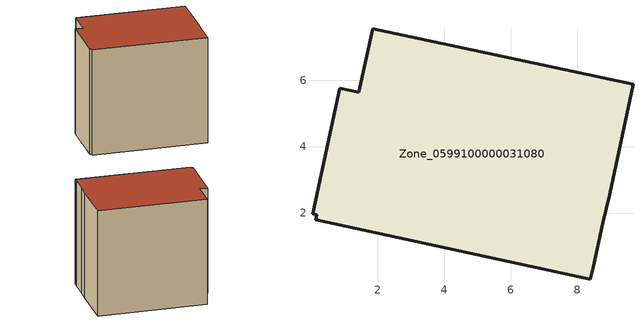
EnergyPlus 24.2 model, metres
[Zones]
Zone_0599100000031080
 floor ground (C_G): 1.84,7.55 9.68,5.87 8.97,2.57 8.78,1.69 8.48,0.37 8.4,0 0.13,1.79 0.17,1.95 0.03,1.97 0.85,5.76 1.43,5.63 z0
 wall outside (C_F): 9.68,5.87 1.84,7.55 1.43,5.63 0.85,5.76 0.03,1.97 0.17,1.95 0.13,1.79 8.4,0 8.48,0.37 8.78,1.69 8.97,2.57 9.68,5.87 z0:8.03
 roof outside (C_R): 8.78,1.69 8.97,2.57 9.68,5.87 1.84,7.55 1.43,5.63 0.85,5.76 0.03,1.97 0.17,1.95 0.13,1.79 8.4,0 8.48,0.37 z8.03
[BUILDING]
Pand.0599100000031080: North Axis=0; Terrain=City; Loads Convergence Tolerance Value=0.04; Temperature Convergence Tolerance Value=0.4; Solar Distribution=FullExterior; Maximum Number of Warmup Days=25; Minimum Number of Warmup Days=1
[Site:Location]
Rotterdam.The.Hague.AP_ZH_NLD Design_Conditions: Latitude=51.96; Longitude=4.45; Time Zone=1; Elevation=-4.5
[SITE:GROUNDTEMPERATURE:BUILDINGSURFACE]
18, 18, 18, 18, 18, 18, 18, 18, 18, 18, 18, 18
[MATERIAL] Thermal Absorptance=0.9; Solar Absorptance=0.7; Visible Absorptance=0.7
Name | Roughness | Thickness | Conductivity | Density | Specific Heat
G.TI.1975-1991 | MediumSmooth | 0.15 | 0.288461 | 540 | 1210
F.TI.1975-1991 | Rough | 0.3 | 0.230769 | 1920 | 840
R.TI.1975-1991 | MediumRough | 0.2 | 0.153846 | 1500 | 1000
[CONSTRUCTION]
C_G: G.TI.1975-1991
C_F: F.TI.1975-1991
C_R: R.TI.1975-1991
[ZONE]
Zone_0599100000031080: Type=1; Multiplier=1; Ceiling Height=Autocalculate; Volume=Autocalculate; Floor Area=autocalculate; Part of Total Floor Area=Yes
[ZONEINFILTRATION:DESIGNFLOWRATE]
Infil_Zone_0599100000031080: Zone or ZoneList or Space or SpaceList=Zone_0599100000031080; Schedule=AlwaysOn; Design Flow Rate Calculation Method=Flow/Area; Flow Rate per Floor Area=0.003; Constant Term Coefficient=1; Temperature Term Coefficient=0; Velocity Term Coefficient=0; Velocity Squared Term Coefficient=0
[HVACTEMPLATE:ZONE:IDEALLOADSAIRSYSTEM]
Zone_0599100000031080: Maximum Heating Supply Air Temperature=50; Minimum Cooling Supply Air Temperature=13; Maximum Heating Supply Air Humidity Ratio=0.0156; Minimum Cooling Supply Air Humidity Ratio=0.0077; Heating Limit=NoLimit; Cooling Limit=NoLimit; Dehumidification Control Type=ConstantSensibleHeatRatio; Cooling Sensible Heat Ratio=0.7; Dehumidification Setpoint=60; Humidification Control Type=None; Humidification Setpoint=30; Outdoor Air Method=None; Outdoor Air Flow Rate per Person=0.00944; Outdoor Air Flow Rate per Zone Floor Area=0; Outdoor Air Flow Rate per Zone=0; Demand Controlled Ventilation Type=None; Outdoor Air Economizer Type=NoEconomizer; Heat Recovery Type=None; Sensible Heat Recovery Effectiveness=0.7; Latent Heat Recovery Effectiveness=0.65
[ZONECONTROL:THERMOSTAT]
ThermostatControl_Zone_0599100000031080: Zone or ZoneList=Zone_0599100000031080; Control Type Schedule=DualSetpointControlType; Control 1=Thermostat_Zone_0599100000031080; Temperature Difference Between Cutout And Setpoint=0
[THERMOSTATSETPOINT:DUALSETPOINT]
Thermostat_Zone_0599100000031080: Heating Setpoint Temperature Schedule=HeatingSetpoint_Zone_0599100000031080; Cooling Setpoint Temperature Schedule=CoolingSetpoint_Zone_0599100000031080
[SCHEDULE:COMPACT]
HeatingSetpoint_Zone_0599100000031080: Through: 12/31, For: AllDays, Until: 24:00, 21
CoolingSetpoint_Zone_0599100000031080: Through: 12/31, For: AllDays, Until: 24:00, 24
DualSetpointControlType: Through: 12/31, For: AllDays, Until: 24:00, 4
AlwaysOn: Through: 12/31, For: AllDays, Until: 24:00, 1
